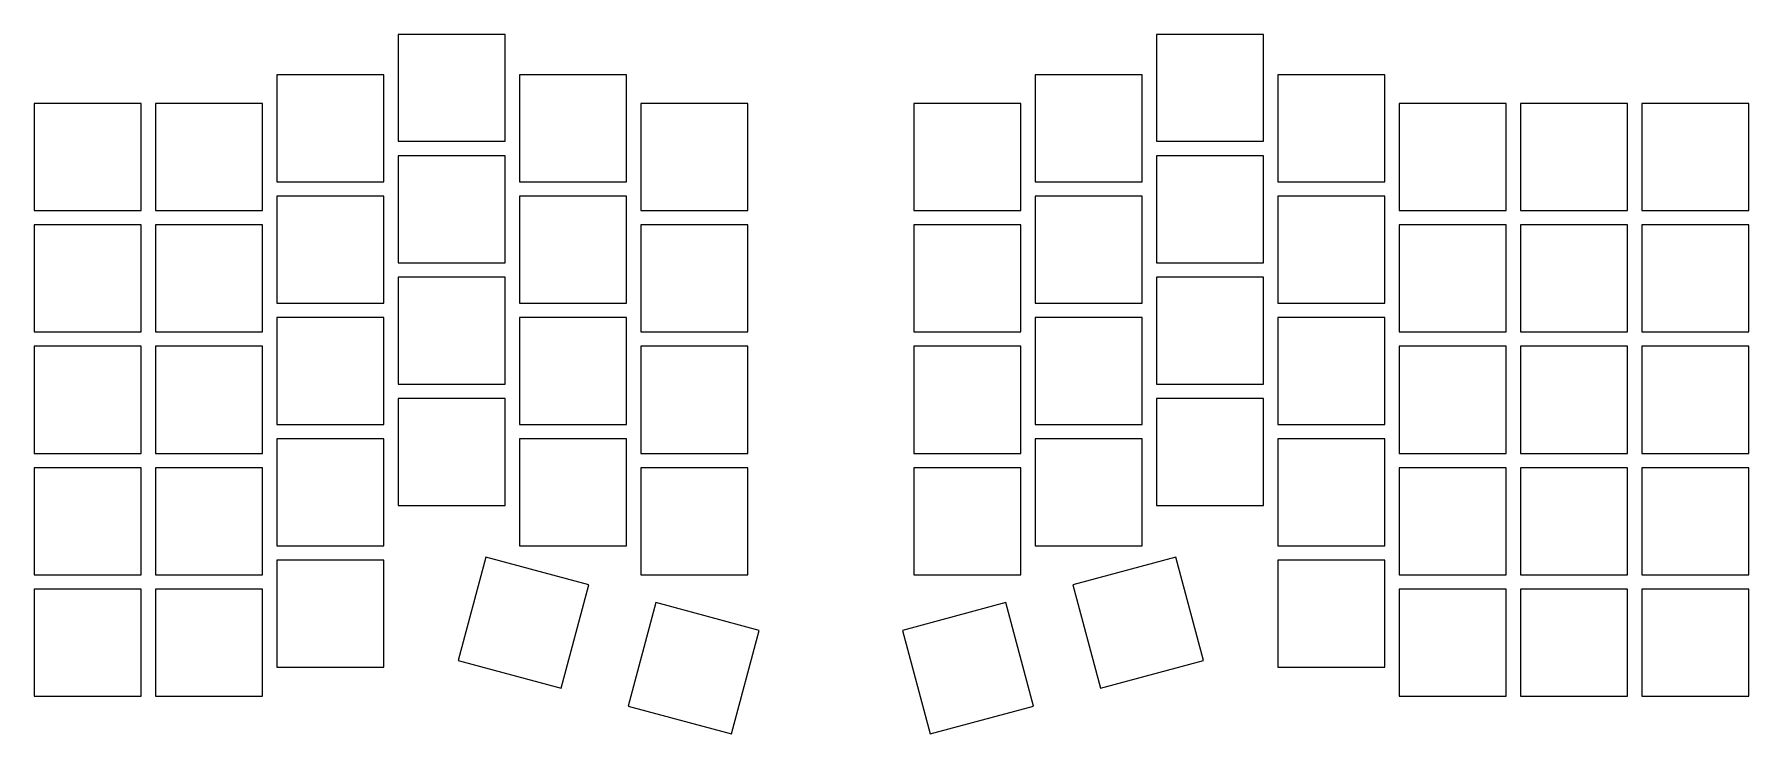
# Model space of a CAD drawing. Header units: millimetres. Extents: x 88 to 386, y -216 to -95.
import ezdxf

# ---------------------------------------------------------------- set-up
doc = ezdxf.new("R2010")
doc.units = ezdxf.units.MM

msp = doc.modelspace()

# ---------------------------------------------------------------- linework, layer by layer
for p, q in [((169.78, -94.53), (151.22, -94.53)), ((151.22, -94.53), (151.22, -113.08)), ((169.78, -113.08), (169.78, -94.53)), ((301.38, -94.53), (282.82, -94.53)), ((282.82, -94.53), (282.82, -113.08)), ((301.38, -113.08), (301.38, -94.53)), ((148.72, -101.53), (130.18, -101.53)), ((130.18, -101.53), (130.18, -120.08)), ((148.72, -120.08), (148.72, -101.53)), ((190.82, -101.53), (172.28, -101.53)), ((172.28, -101.53), (172.28, -120.08)), ((190.82, -120.08), (190.82, -101.53)), ((280.32, -101.53), (261.77, -101.53)), ((261.77, -101.53), (261.77, -120.08)), ((280.32, -120.08), (280.32, -101.53)), ((322.43, -101.53), (303.88, -101.53)), ((303.88, -101.53), (303.88, -120.08)), ((322.43, -120.08), (322.43, -101.53)), ((106.62, -106.53), (88.08, -106.53)), ((88.08, -106.53), (88.08, -125.08)), ((106.62, -125.08), (106.62, -106.53)), ((127.67, -106.53), (109.12, -106.53)), ((109.12, -106.53), (109.12, -125.08)), ((127.67, -125.08), (127.67, -106.53)), ((211.88, -106.53), (193.32, -106.53)), ((193.32, -106.53), (193.32, -125.08)), ((211.88, -125.08), (211.88, -106.53)), ((259.27, -106.53), (240.72, -106.53)), ((240.72, -106.53), (240.72, -125.08)), ((259.27, -125.08), (259.27, -106.53)), ((343.48, -106.53), (324.93, -106.53)), ((324.93, -106.53), (324.93, -125.08)), ((343.48, -125.08), (343.48, -106.53)), ((364.52, -106.53), (345.98, -106.53)), ((345.98, -106.53), (345.98, -125.08)), ((364.52, -125.08), (364.52, -106.53)), ((385.57, -106.53), (367.02, -106.53)), ((367.02, -106.53), (367.02, -125.08)), ((385.57, -125.08), (385.57, -106.53)), ((151.22, -113.08), (169.78, -113.08)), ((169.78, -115.58), (151.22, -115.58)), ((151.22, -115.58), (151.22, -134.12)), ((169.78, -134.12), (169.78, -115.58)), ((282.82, -113.08), (301.38, -113.08)), ((301.38, -115.58), (282.82, -115.58)), ((282.82, -115.58), (282.82, -134.12)), ((301.38, -134.12), (301.38, -115.58)), ((130.18, -120.08), (148.72, -120.08)), ((172.28, -120.08), (190.82, -120.08)), ((261.77, -120.08), (280.32, -120.08)), ((303.88, -120.08), (322.43, -120.08)), ((148.72, -122.58), (130.18, -122.58)), ((130.18, -122.58), (130.18, -141.12)), ((148.72, -141.12), (148.72, -122.58)), ((190.82, -122.58), (172.28, -122.58)), ((172.28, -122.58), (172.28, -141.12)), ((190.82, -141.12), (190.82, -122.58)), ((280.32, -122.58), (261.77, -122.58)), ((261.77, -122.58), (261.77, -141.12)), ((280.32, -141.12), (280.32, -122.58)), ((322.43, -122.58), (303.88, -122.58)), ((303.88, -122.58), (303.88, -141.12)), ((322.43, -141.12), (322.43, -122.58)), ((88.08, -125.08), (106.62, -125.08)), ((106.62, -127.58), (88.08, -127.58)), ((88.08, -127.58), (88.08, -146.12)), ((106.62, -146.12), (106.62, -127.58)), ((109.12, -125.08), (127.67, -125.08)), ((127.67, -127.58), (109.12, -127.58)), ((109.12, -127.58), (109.12, -146.12)), ((127.67, -146.12), (127.67, -127.58)), ((193.32, -125.08), (211.88, -125.08)), ((211.88, -127.58), (193.32, -127.58)), ((193.32, -127.58), (193.32, -146.12)), ((211.88, -146.12), (211.88, -127.58)), ((240.72, -125.08), (259.27, -125.08)), ((259.27, -127.58), (240.72, -127.58)), ((240.72, -127.58), (240.72, -146.12)), ((259.27, -146.12), (259.27, -127.58)), ((324.93, -125.08), (343.48, -125.08)), ((343.48, -127.58), (324.93, -127.58)), ((324.93, -127.58), (324.93, -146.12)), ((343.48, -146.12), (343.48, -127.58)), ((345.98, -125.08), (364.52, -125.08)), ((364.52, -127.58), (345.98, -127.58)), ((345.98, -127.58), (345.98, -146.12)), ((364.52, -146.12), (364.52, -127.58)), ((367.02, -125.08), (385.57, -125.08)), ((385.57, -127.58), (367.02, -127.58)), ((367.02, -127.58), (367.02, -146.12)), ((385.57, -146.12), (385.57, -127.58)), ((151.22, -134.12), (169.78, -134.12)), ((169.78, -136.62), (151.22, -136.62)), ((151.22, -136.62), (151.22, -155.18)), ((169.78, -155.18), (169.78, -136.62)), ((282.82, -134.12), (301.38, -134.12)), ((301.38, -136.62), (282.82, -136.62)), ((282.82, -136.62), (282.82, -155.18)), ((301.38, -155.18), (301.38, -136.62)), ((130.18, -141.12), (148.72, -141.12)), ((172.28, -141.12), (190.82, -141.12)), ((261.77, -141.12), (280.32, -141.12)), ((303.88, -141.12), (322.43, -141.12)), ((148.72, -143.62), (130.18, -143.62)), ((130.18, -143.62), (130.18, -162.18)), ((148.72, -162.18), (148.72, -143.62)), ((190.82, -143.62), (172.28, -143.62)), ((172.28, -143.62), (172.28, -162.18)), ((190.82, -162.18), (190.82, -143.62)), ((280.32, -143.62), (261.77, -143.62)), ((261.77, -143.62), (261.77, -162.18)), ((280.32, -162.18), (280.32, -143.62)), ((322.43, -143.62), (303.88, -143.62)), ((303.88, -143.62), (303.88, -162.18)), ((322.43, -162.18), (322.43, -143.62)), ((88.08, -146.12), (106.62, -146.12)), ((106.62, -148.62), (88.08, -148.62)), ((88.08, -148.62), (88.08, -167.18)), ((106.62, -167.18), (106.62, -148.62)), ((109.12, -146.12), (127.67, -146.12)), ((127.67, -148.62), (109.12, -148.62)), ((109.12, -148.62), (109.12, -167.18)), ((127.67, -167.18), (127.67, -148.62)), ((193.32, -146.12), (211.88, -146.12)), ((211.88, -148.62), (193.32, -148.62)), ((193.32, -148.62), (193.32, -167.18)), ((211.88, -167.18), (211.88, -148.62)), ((240.72, -146.12), (259.27, -146.12)), ((259.27, -148.62), (240.72, -148.62)), ((240.72, -148.62), (240.72, -167.18)), ((259.27, -167.18), (259.27, -148.62)), ((324.93, -146.12), (343.48, -146.12)), ((343.48, -148.62), (324.93, -148.62)), ((324.93, -148.62), (324.93, -167.18)), ((343.48, -167.18), (343.48, -148.62)), ((345.98, -146.12), (364.52, -146.12)), ((364.52, -148.62), (345.98, -148.62)), ((345.98, -148.62), (345.98, -167.18)), ((364.52, -167.18), (364.52, -148.62)), ((367.02, -146.12), (385.57, -146.12)), ((385.57, -148.62), (367.02, -148.62)), ((367.02, -148.62), (367.02, -167.18)), ((385.57, -167.18), (385.57, -148.62)), ((151.22, -155.18), (169.78, -155.18)), ((169.78, -157.68), (151.22, -157.68)), ((151.22, -157.68), (151.22, -176.22)), ((169.78, -176.22), (169.78, -157.68)), ((282.82, -155.18), (301.38, -155.18)), ((301.38, -157.68), (282.82, -157.68)), ((282.82, -157.68), (282.82, -176.22)), ((301.38, -176.22), (301.38, -157.68)), ((130.18, -162.18), (148.72, -162.18)), ((172.28, -162.18), (190.82, -162.18)), ((261.77, -162.18), (280.32, -162.18)), ((303.88, -162.18), (322.43, -162.18)), ((148.72, -164.68), (130.18, -164.68)), ((130.18, -164.68), (130.18, -183.22)), ((148.72, -183.22), (148.72, -164.68)), ((190.82, -164.68), (172.28, -164.68)), ((172.28, -164.68), (172.28, -183.22)), ((190.82, -183.22), (190.82, -164.68)), ((280.32, -164.68), (261.77, -164.68)), ((261.77, -164.68), (261.77, -183.22)), ((280.32, -183.22), (280.32, -164.68)), ((322.43, -164.68), (303.88, -164.68)), ((303.88, -164.68), (303.88, -183.22)), ((322.43, -183.22), (322.43, -164.68)), ((88.08, -167.18), (106.62, -167.18)), ((109.12, -167.18), (127.67, -167.18)), ((193.32, -167.18), (211.88, -167.18)), ((240.72, -167.18), (259.27, -167.18)), ((324.93, -167.18), (343.48, -167.18)), ((345.98, -167.18), (364.52, -167.18)), ((367.02, -167.18), (385.57, -167.18)), ((106.62, -169.68), (88.08, -169.68)), ((88.08, -169.68), (88.08, -188.22)), ((106.62, -188.22), (106.62, -169.68)), ((127.67, -169.68), (109.12, -169.68)), ((109.12, -169.68), (109.12, -188.22)), ((127.67, -188.22), (127.67, -169.68)), ((211.88, -169.68), (193.32, -169.68)), ((193.32, -169.68), (193.32, -188.22)), ((211.88, -188.22), (211.88, -169.68)), ((259.27, -169.68), (240.72, -169.68)), ((240.72, -169.68), (240.72, -188.22)), ((259.27, -188.22), (259.27, -169.68)), ((343.48, -169.68), (324.93, -169.68)), ((324.93, -169.68), (324.93, -188.22)), ((343.48, -188.22), (343.48, -169.68)), ((364.52, -169.68), (345.98, -169.68)), ((345.98, -169.68), (345.98, -188.22)), ((364.52, -188.22), (364.52, -169.68)), ((385.57, -169.68), (367.02, -169.68)), ((367.02, -169.68), (367.02, -188.22)), ((385.57, -188.22), (385.57, -169.68)), ((151.22, -176.22), (169.78, -176.22)), ((282.82, -176.22), (301.38, -176.22)), ((130.18, -183.22), (148.72, -183.22)), ((172.28, -183.22), (190.82, -183.22)), ((261.77, -183.22), (280.32, -183.22)), ((303.88, -183.22), (322.43, -183.22)), ((148.72, -185.72), (130.18, -185.72)), ((130.18, -185.72), (130.18, -204.28)), ((148.72, -204.28), (148.72, -185.72)), ((166.41, -185.16), (161.61, -203.08)), ((184.33, -189.96), (166.41, -185.16)), ((286.19, -185.16), (268.27, -189.96)), ((290.99, -203.08), (286.19, -185.16)), ((322.43, -185.72), (303.88, -185.72)), ((303.88, -185.72), (303.88, -204.28)), ((322.43, -204.28), (322.43, -185.72)), ((88.08, -188.22), (106.62, -188.22)), ((109.12, -188.22), (127.67, -188.22)), ((179.53, -207.88), (184.33, -189.96)), ((193.32, -188.22), (211.88, -188.22)), ((240.72, -188.22), (259.27, -188.22)), ((268.27, -189.96), (273.07, -207.88)), ((324.93, -188.22), (343.48, -188.22)), ((345.98, -188.22), (364.52, -188.22)), ((367.02, -188.22), (385.57, -188.22)), ((106.62, -190.72), (88.08, -190.72)), ((88.08, -190.72), (88.08, -209.28)), ((106.62, -209.28), (106.62, -190.72)), ((127.67, -190.72), (109.12, -190.72)), ((109.12, -190.72), (109.12, -209.28)), ((127.67, -209.28), (127.67, -190.72)), ((195.95, -193.07), (191.15, -210.99)), ((213.86, -197.87), (195.95, -193.07)), ((256.65, -193.07), (238.74, -197.87)), ((261.45, -210.99), (256.65, -193.07)), ((343.48, -190.72), (324.93, -190.72)), ((324.93, -190.72), (324.93, -209.28)), ((343.48, -209.28), (343.48, -190.72)), ((364.52, -190.72), (345.98, -190.72)), ((345.98, -190.72), (345.98, -209.28)), ((364.52, -209.28), (364.52, -190.72)), ((385.57, -190.72), (367.02, -190.72)), ((367.02, -190.72), (367.02, -209.28)), ((385.57, -209.28), (385.57, -190.72)), ((209.06, -215.79), (213.86, -197.87)), ((238.74, -197.87), (243.54, -215.79)), ((130.18, -204.28), (148.72, -204.28)), ((161.61, -203.08), (179.53, -207.88)), ((273.07, -207.88), (290.99, -203.08)), ((303.88, -204.28), (322.43, -204.28)), ((88.08, -209.28), (106.62, -209.28)), ((109.12, -209.28), (127.67, -209.28)), ((191.15, -210.99), (209.06, -215.79)), ((243.54, -215.79), (261.45, -210.99)), ((324.93, -209.28), (343.48, -209.28)), ((345.98, -209.28), (364.52, -209.28)), ((367.02, -209.28), (385.57, -209.28))]:
    msp.add_line(p, q)

doc.saveas('drawing.dxf')
